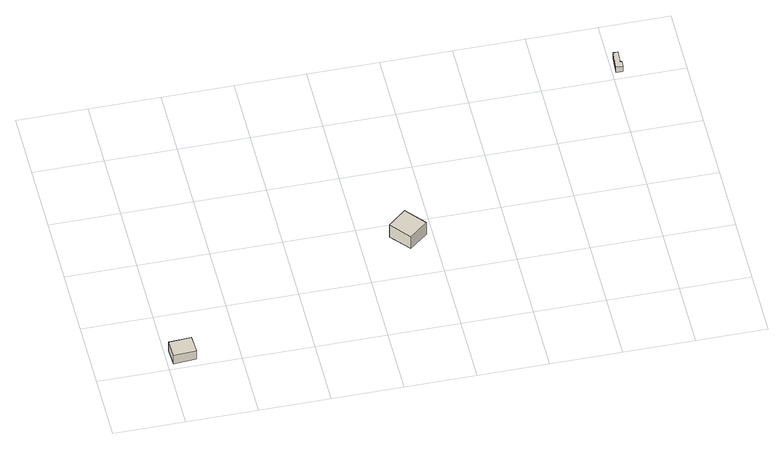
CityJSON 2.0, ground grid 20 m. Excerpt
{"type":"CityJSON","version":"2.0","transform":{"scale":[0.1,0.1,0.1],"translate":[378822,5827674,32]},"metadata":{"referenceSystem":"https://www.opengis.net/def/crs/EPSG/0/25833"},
"CityObjects":{
"building1":{"type":"Building","attributes":{"name":"Waldschule Spandau","Gemeindeschluessel":"11000005","BezugspunktDach":"2200","function":"31001_3020","measuredHeight":3.57,"storeysAboveGround":1},"address":[{"country":"Germany","locality":"Berlin","thoroughfareNumber":"81","thoroughfareName":"Niederneuendorfer Allee"}],"geometry":[{"type":"Solid","lod":"1","boundaries":[[[[0,1,2,3,4]],[[5,6,7,8,9]],[[5,9,4,3]],[[6,5,3,2]],[[7,6,2,1]],[[8,7,1,0]],[[9,8,0,4]]]]}]},
"building2":{"type":"Building","attributes":{"Gemeindeschluessel":"11000005","BezugspunktDach":"2200","function":"31001_2523","measuredHeight":4.48,"storeysAboveGround":1},"address":[{"country":"Germany","locality":"Berlin","thoroughfareNumber":"82 (1)","thoroughfareName":"Niederneuendorfer Allee"}],"geometry":[{"type":"Solid","lod":"1","boundaries":[[[[10,11,12,13]],[[14,15,16,17]],[[14,17,13,12]],[[15,14,12,11]],[[16,15,11,10]],[[17,16,10,13]]]]}]},
"building3":{"type":"Building","attributes":{"Gemeindeschluessel":"11000005","BezugspunktDach":"2200","function":"31001_1310","measuredHeight":1.98,"storeysAboveGround":1},"address":[{"country":"Germany","locality":"Berlin","thoroughfareNumber":"83 (10)","thoroughfareName":"Niederneuendorfer Allee"}],"geometry":[{"type":"Solid","lod":"1","boundaries":[[[[18,19,20,21,22,23]],[[24,25,26,27,28,29]],[[24,29,23,22]],[[25,24,22,21]],[[26,25,21,20]],[[27,26,20,19]],[[28,27,19,18]],[[29,28,18,23]]]]}]}
},
"vertices":[
[11,3,49],[75,7,49],[74,33,49],[72,59,49],[8,55,49],[72,59,17],[74,33,17],[75,7,17],[11,3,17],[8,55,17],
[728,295,52],[780,338,52],[733,395,52],[681,351,52],[733,395,7],[780,338,7],[728,295,7],[681,351,7],
[1429,825,20],[1430,843,20],[1425,844,20],[1427,880,20],[1413,881,20],[1410,826,20],[1413,881,0],[1427,880,0],[1425,844,0],[1430,843,0],[1429,825,0],[1410,826,0]
]}
